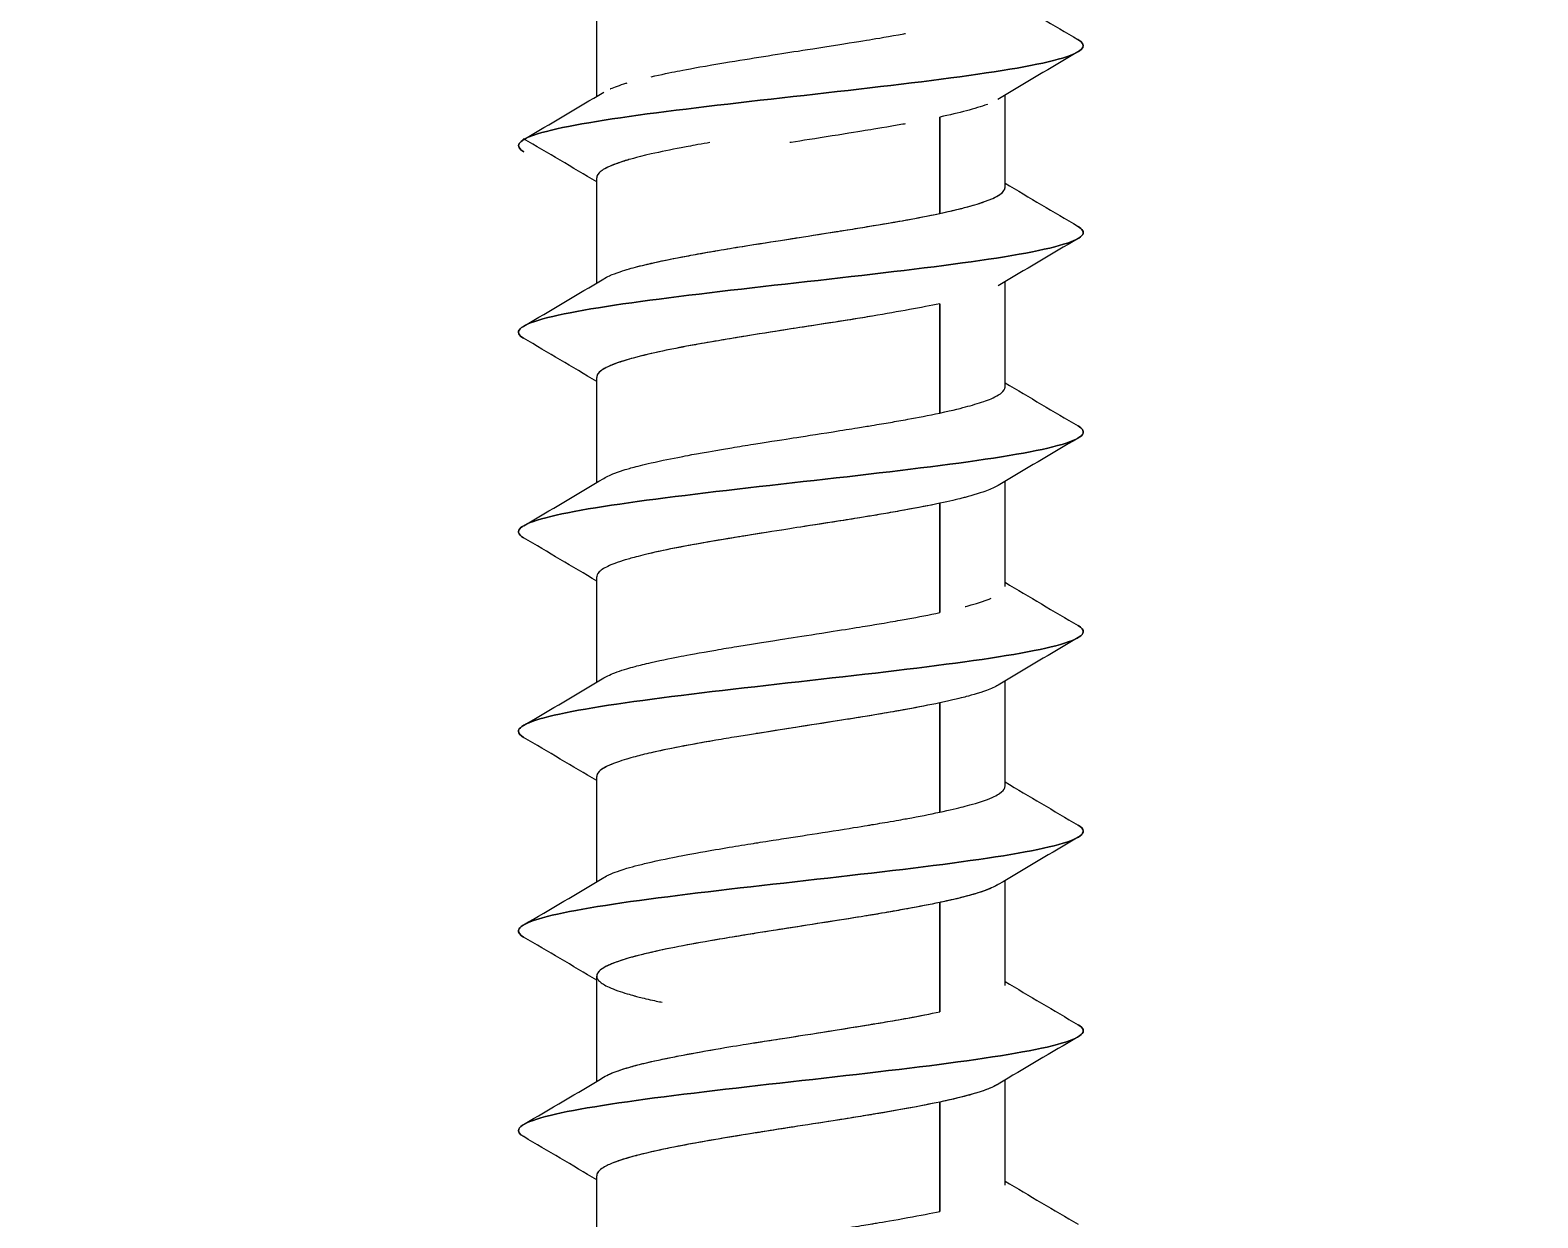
# Model space of a CAD drawing. Header units: inches. Extents: x 10 to 190, y 5 to 37.
# Drawn here: x 18.082 to 18.92, y 25.327 to 25.987 of the extents above; entities that cross this region are included whole.
import ezdxf
from ezdxf import colors
from ezdxf.entities.mleader import LeaderData, LeaderLine
from ezdxf.math import Vec2, Vec3

# ---------------------------------------------------------------- set-up
doc = ezdxf.new("R2010")
doc.units = ezdxf.units.IN
doc.header["$MEASUREMENT"] = 0
doc.styles.add('Tahoma', font='tahoma.ttf')

msp = doc.modelspace()

# ---------------------------------------------------------------- linework, layer by layer
at = {"color": 0, "linetype": 'Continuous', "lineweight": 0, "extrusion": (-1, 6.12323e-17, 0)}
for p, q in [((18.39672, 25.95035), (18.39672, 26.00883)), ((18.62372, 25.92461), (18.62372, 25.951)), ((18.58741, 25.92461), (18.58741, 25.93878)), ((18.58741, 25.93878), (18.58741, 25.92461)), ((18.58741, 25.88522), (18.58741, 25.92461)), ((18.58741, 25.92461), (18.58741, 25.88522)), ((18.62372, 25.89976), (18.62372, 25.92461)), ((18.39672, 25.84655), (18.39672, 25.90504)), ((18.43303, 25.85878), (18.43303, 25.85878)), ((18.43303, 25.85878), (18.43303, 25.85878)), ((18.62372, 25.78876), (18.62372, 25.84724)), ((18.58741, 25.77421), (18.58741, 25.83501)), ((18.58741, 25.83501), (18.58741, 25.77421)), ((18.39672, 25.73555), (18.39672, 25.79404)), ((18.43303, 25.74779), (18.43303, 25.74778)), ((18.43303, 25.74778), (18.43303, 25.74779)), ((18.62372, 25.67777), (18.62372, 25.73624)), ((18.58741, 25.66321), (18.58741, 25.72401)), ((18.58741, 25.72401), (18.58741, 25.66321)), ((18.39672, 25.62456), (18.39672, 25.68304)), ((18.43303, 25.63679), (18.43303, 25.63679)), ((18.43303, 25.63679), (18.43303, 25.63679)), ((18.62372, 25.56677), (18.62372, 25.62525)), ((18.58741, 25.55221), (18.58741, 25.61302)), ((18.58741, 25.61302), (18.58741, 25.55221)), ((18.39672, 25.51356), (18.39672, 25.57204)), ((18.62372, 25.45576), (18.62372, 25.51425)), ((18.58741, 25.4412), (18.58741, 25.50202)), ((18.58741, 25.50202), (18.58741, 25.4412)), ((18.39672, 25.40256), (18.39672, 25.46104)), ((18.43303, 25.41479), (18.43303, 25.41479)), ((18.43303, 25.41479), (18.43303, 25.41479)), ((18.62372, 25.34476), (18.62372, 25.40325)), ((18.58741, 25.3302), (18.58741, 25.39102)), ((18.58741, 25.39102), (18.58741, 25.3302)), ((18.39672, 25.29081), (18.39672, 25.35004))]:
    msp.add_line(p, q, dxfattribs=at)
msp.add_circle((19.41802, 27.66838), 6.76088)
at = {"color": 0, "linetype": 'Continuous', "lineweight": 0}
for points in [[(18.62372, 26.00585), (18.63719, 25.9978), (18.65071, 25.98982), (18.66424, 25.98186)], [(18.66424, 25.97499), (18.64939, 25.96625), (18.63456, 25.95748), (18.61977, 25.94864)], [(18.3562, 25.92636), (18.37105, 25.9351), (18.38589, 25.94387), (18.40067, 25.95271)], [(18.39672, 25.90274), (18.3832, 25.9108), (18.36965, 25.9188), (18.35609, 25.92678)], [(18.62372, 25.90205), (18.63721, 25.894), (18.65074, 25.886), (18.66429, 25.87803)], [(18.66435, 25.87128), (18.64949, 25.86254), (18.63465, 25.85378), (18.61985, 25.84493)], [(18.35614, 25.82253), (18.371, 25.83127), (18.38583, 25.84004), (18.40063, 25.84889)], [(18.39672, 25.79174), (18.38321, 25.7998), (18.36966, 25.80781), (18.35609, 25.81578)], [(18.62372, 25.79105), (18.63722, 25.783), (18.65075, 25.775), (18.6643, 25.76703)], [(18.66434, 25.76028), (18.64948, 25.75154), (18.63464, 25.74278), (18.61985, 25.73393)], [(18.35613, 25.71153), (18.37098, 25.72027), (18.38582, 25.72904), (18.40061, 25.73788)], [(18.40061, 25.73788), (18.40061, 25.73788), (18.40061, 25.73788), (18.40061, 25.73788)], [(18.39672, 25.68074), (18.38321, 25.68881), (18.36966, 25.69681), (18.3561, 25.70478)], [(18.62372, 25.68006), (18.63722, 25.672), (18.65076, 25.664), (18.66432, 25.65602)], [(18.66433, 25.64928), (18.64947, 25.64054), (18.63463, 25.63177), (18.61984, 25.62293)], [(18.35611, 25.60052), (18.37097, 25.60926), (18.38581, 25.61803), (18.4006, 25.62688)], [(18.4006, 25.62688), (18.4006, 25.62688), (18.4006, 25.62688), (18.4006, 25.62688)], [(18.39672, 25.56975), (18.38321, 25.57781), (18.36967, 25.5858), (18.35611, 25.59378)], [(18.62372, 25.56906), (18.63723, 25.561), (18.65077, 25.553), (18.66433, 25.54502)], [(18.66432, 25.53828), (18.64946, 25.52954), (18.63462, 25.52077), (18.61983, 25.51192)], [(18.3561, 25.48952), (18.37096, 25.49826), (18.3858, 25.50703), (18.4006, 25.51587)], [(18.40059, 25.51587), (18.4006, 25.51587), (18.4006, 25.51587), (18.4006, 25.51587)], [(18.39672, 25.45875), (18.38322, 25.46681), (18.36968, 25.4748), (18.35612, 25.48278)], [(18.62372, 25.45806), (18.63723, 25.45), (18.65078, 25.442), (18.66434, 25.43402)], [(18.62372, 25.45576), (18.62372, 25.45576), (18.62372, 25.45576), (18.62372, 25.45576)], [(18.66431, 25.42727), (18.64945, 25.41853), (18.63461, 25.40976), (18.61982, 25.40092)], [(18.35609, 25.37852), (18.37095, 25.38726), (18.38579, 25.39603), (18.40059, 25.40487)], [(18.39672, 25.34775), (18.38322, 25.3558), (18.36969, 25.3638), (18.35614, 25.37177)], [(18.62372, 25.34706), (18.63723, 25.339), (18.65078, 25.331), (18.66435, 25.32302)]]:
    msp.add_open_spline(points, degree=3, dxfattribs=at)
for points, knots in [([(18.42703, 25.96123), (18.43248, 25.96249), (18.43788, 25.96358), (18.4414, 25.96428), (18.44508, 25.965), (18.45111, 25.96615), (18.46064, 25.96779), (18.47016, 25.96942), (18.47735, 25.97058), (18.48424, 25.97168), (18.49113, 25.97279), (18.49852, 25.97395), (18.50412, 25.97483), (18.50971, 25.97571), (18.51718, 25.97686), (18.52712, 25.97842), (18.53706, 25.97997), (18.54419, 25.98113), (18.54832, 25.98181), (18.55245, 25.98249), (18.55938, 25.98365), (18.56747, 25.98512), (18.5678, 25.98518), (18.56812, 25.98524), (18.56844, 25.9853)], [0.5027539, 0.5027539, 0.5027539, 0.5027539, 0.5625, 0.5625, 0.5625, 0.625, 0.625, 0.625, 0.6875, 0.6875, 0.6875, 0.75, 0.75, 0.75, 0.8125, 0.8125, 0.8125, 0.875, 0.875, 0.875, 0.9375, 0.9375, 0.9375, 0.940016, 0.940016, 0.940016, 0.940016]), ([(18.35619, 25.91949), (18.35094, 25.92258), (18.3528, 25.92567), (18.37235, 25.93245), (18.39296, 25.93613), (18.44649, 25.94351), (18.47928, 25.94719), (18.54478, 25.95456), (18.57733, 25.95825), (18.62998, 25.96562), (18.64994, 25.9693), (18.6678, 25.97595), (18.66926, 25.9789), (18.66424, 25.98186)], [0.67358683, 0.67358683, 0.67358683, 0.67358683, 0.67673939, 0.67673939, 0.68049823, 0.68049823, 0.68425708, 0.68425708, 0.68801592, 0.68801592, 0.69177476, 0.69177476, 0.69478892, 0.69478892, 0.69478892, 0.69478892]), ([(18.66424, 25.98186), (18.66926, 25.9789), (18.6678, 25.97595), (18.64994, 25.9693), (18.62998, 25.96562), (18.57733, 25.95825), (18.54478, 25.95456), (18.47928, 25.94719), (18.44649, 25.94351), (18.39296, 25.93613), (18.37235, 25.93245), (18.3528, 25.92567), (18.35094, 25.92258), (18.35619, 25.91949)], [-0.69478892, -0.69478892, -0.69478892, -0.69478892, -0.69177476, -0.69177476, -0.68801592, -0.68801592, -0.68425708, -0.68425708, -0.68049823, -0.68049823, -0.67673939, -0.67673939, -0.67358683, -0.67358683, -0.67358683, -0.67358683]), ([(18.40419, 25.95448), (18.4043, 25.95453), (18.40441, 25.95458), (18.40451, 25.95462), (18.40648, 25.95546), (18.4097, 25.95661), (18.413, 25.9576), (18.41322, 25.95766), (18.41344, 25.95773), (18.41366, 25.95779)], [0.37155368, 0.37155368, 0.37155368, 0.37155368, 0.375, 0.375, 0.375, 0.4375, 0.4375, 0.4375, 0.44156944, 0.44156944, 0.44156944, 0.44156944]), ([(18.61382, 25.94589), (18.61378, 25.94587), (18.61374, 25.94585), (18.6137, 25.94584), (18.60727, 25.94342), (18.5983, 25.94111), (18.58741, 25.93878)], [0.8742138, 0.8742138, 0.8742138, 0.8742138, 0.875, 0.875, 0.875, 1, 1, 1, 1]), ([(18.56828, 25.93505), (18.56784, 25.93497), (18.5674, 25.93489), (18.56695, 25.93481), (18.5582, 25.93325), (18.55117, 25.9321), (18.54749, 25.93149), (18.54381, 25.93089), (18.53669, 25.92973), (18.52755, 25.92828), (18.51842, 25.92683), (18.51096, 25.92567), (18.50476, 25.92471), (18.50455, 25.92468), (18.50433, 25.92464), (18.50411, 25.92461)], [0.0592714, 0.0592714, 0.0592714, 0.0592714, 0.0625, 0.0625, 0.0625, 0.125, 0.125, 0.125, 0.1875, 0.1875, 0.1875, 0.25, 0.25, 0.25, 0.2521536, 0.2521536, 0.2521536, 0.2521536]), ([(18.45952, 25.92461), (18.45771, 25.9243), (18.45554, 25.92392), (18.45303, 25.92347), (18.44887, 25.92272), (18.4458, 25.92215), (18.44367, 25.92174), (18.43792, 25.92064), (18.43229, 25.91948), (18.42702, 25.91827), (18.41786, 25.91616), (18.41428, 25.915), (18.41355, 25.91478), (18.41313, 25.91465), (18.41167, 25.91424), (18.4095, 25.91351), (18.40786, 25.91296), (18.40584, 25.91223), (18.40382, 25.91134), (18.40111, 25.91013), (18.39927, 25.90898), (18.39814, 25.90786), (18.39773, 25.90745), (18.39722, 25.90687), (18.39693, 25.90613), (18.39677, 25.9057), (18.39671, 25.90534), (18.39672, 25.90504)], [0.3881848, 0.3881848, 0.3881848, 0.3881848, 0.40625, 0.40625, 0.40625, 0.4375, 0.4375, 0.4375, 0.5, 0.5, 0.5, 0.5622546, 0.5622546, 0.5622546, 0.5980105, 0.5980105, 0.5980105, 0.625, 0.625, 0.625, 0.6875, 0.6875, 0.6875, 0.71875, 0.71875, 0.71875, 0.7353739, 0.7353739, 0.7353739, 0.7353739]), ([(18.41323, 25.91469), (18.41247, 25.91446), (18.40852, 25.91332), (18.40471, 25.91172), (18.40087, 25.91011), (18.39923, 25.90895), (18.39811, 25.90783), (18.39713, 25.90685), (18.39674, 25.90584), (18.39672, 25.90504)], [0.5631335, 0.5631335, 0.5631335, 0.5631335, 0.625, 0.625, 0.625, 0.6875, 0.6875, 0.6875, 0.7421533, 0.7421533, 0.7421533, 0.7421533]), ([(18.58741, 25.88522), (18.59415, 25.88666), (18.59886, 25.88781), (18.60265, 25.88883), (18.60645, 25.88984), (18.6102, 25.89099), (18.61286, 25.89195), (18.61552, 25.89292), (18.61842, 25.89408), (18.62081, 25.89575), (18.62321, 25.89741), (18.62359, 25.89857), (18.6237, 25.89941), (18.62371, 25.89952), (18.62372, 25.89964), (18.62372, 25.89976)], [0, 0, 0, 0, 0.0625, 0.0625, 0.0625, 0.125, 0.125, 0.125, 0.1875, 0.1875, 0.1875, 0.25, 0.25, 0.25, 0.2583129, 0.2583129, 0.2583129, 0.2583129]), ([(18.58741, 25.88522), (18.59167, 25.88613), (18.59512, 25.88693), (18.59791, 25.88761), (18.59952, 25.88801), (18.60091, 25.88837), (18.60213, 25.88869), (18.60285, 25.88888), (18.6051, 25.88945), (18.60824, 25.89042), (18.61043, 25.89109), (18.61209, 25.89166), (18.61337, 25.89214), (18.61614, 25.89317), (18.61872, 25.89433), (18.62063, 25.89562), (18.62269, 25.89701), (18.62325, 25.89803), (18.6235, 25.89867), (18.62357, 25.89884), (18.62361, 25.89898), (18.62364, 25.8991), (18.62368, 25.89928), (18.62372, 25.89951), (18.62372, 25.89976)], [0, 0, 0, 0, 0.0395979, 0.0395979, 0.0395979, 0.0625, 0.0625, 0.0625, 0.09375, 0.09375, 0.09375, 0.125, 0.125, 0.125, 0.1875, 0.1875, 0.1875, 0.2368909, 0.2368909, 0.2368909, 0.25, 0.25, 0.25, 0.2643393, 0.2643393, 0.2643393, 0.2643393]), ([(18.40063, 25.84889), (18.40153, 25.84943), (18.40259, 25.84997), (18.40379, 25.85051), (18.40455, 25.85086), (18.40588, 25.85144), (18.40816, 25.85225), (18.41028, 25.85301), (18.41217, 25.8536), (18.41355, 25.85401), (18.41394, 25.85413), (18.41444, 25.85427), (18.41503, 25.85444), (18.41727, 25.85508), (18.42094, 25.85608), (18.42697, 25.85745), (18.43257, 25.85873), (18.43828, 25.85988), (18.44367, 25.86092), (18.44616, 25.8614), (18.44922, 25.86198), (18.45296, 25.86266), (18.45835, 25.86364), (18.46176, 25.86422), (18.46282, 25.8644), (18.46473, 25.86473), (18.46689, 25.8651), (18.46929, 25.8655), (18.4734, 25.86618), (18.47825, 25.86697), (18.4839, 25.86787), (18.49283, 25.86929), (18.50027, 25.87044), (18.50594, 25.87132), (18.50965, 25.8719), (18.51714, 25.87306), (18.52812, 25.87481), (18.53181, 25.87539), (18.53546, 25.87597), (18.53907, 25.87655), (18.54266, 25.87713), (18.54621, 25.87771), (18.54969, 25.87828), (18.56014, 25.88001), (18.56651, 25.88115), (18.56964, 25.88172), (18.57449, 25.88261), (18.58066, 25.88377), (18.58741, 25.88522)], [0.345576, 0.345576, 0.345576, 0.345576, 0.375, 0.375, 0.375, 0.40625, 0.40625, 0.40625, 0.4375, 0.4375, 0.4375, 0.4507179, 0.4507179, 0.4507179, 0.5, 0.5, 0.5, 0.5625, 0.5625, 0.5625, 0.59375, 0.59375, 0.59375, 0.625, 0.625, 0.625, 0.6481031, 0.6481031, 0.6481031, 0.6875, 0.6875, 0.6875, 0.75, 0.75, 0.75, 0.8125, 0.8125, 0.8125, 0.84379, 0.84379, 0.84379, 0.875, 0.875, 0.875, 0.9375, 0.9375, 0.9375, 1, 1, 1, 1]), ([(18.41385, 25.8541), (18.41636, 25.85483), (18.41979, 25.85576), (18.42352, 25.85665), (18.43271, 25.85885), (18.44426, 25.86117), (18.46003, 25.86392), (18.46791, 25.86529), (18.47495, 25.86645), (18.484, 25.86789), (18.49306, 25.86933), (18.50051, 25.87048), (18.50527, 25.87122), (18.51004, 25.87196), (18.5175, 25.87312), (18.52648, 25.87455), (18.53547, 25.87597), (18.54271, 25.87713), (18.55045, 25.87841), (18.56595, 25.88097), (18.57837, 25.88328), (18.58741, 25.88522)], [0.4492255, 0.4492255, 0.4492255, 0.4492255, 0.5, 0.5, 0.5, 0.625, 0.625, 0.625, 0.6875, 0.6875, 0.6875, 0.75, 0.75, 0.75, 0.8125, 0.8125, 0.8125, 0.875, 0.875, 0.875, 1, 1, 1, 1]), ([(18.35609, 25.81578), (18.35468, 25.81661), (18.35378, 25.81744), (18.35178, 25.82196), (18.36071, 25.82564), (18.3964, 25.83301), (18.42306, 25.8367), (18.48416, 25.84407), (18.51845, 25.84776), (18.5818, 25.85513), (18.61071, 25.85881), (18.65231, 25.86618), (18.66488, 25.86987), (18.66774, 25.87505), (18.66683, 25.87654), (18.66429, 25.87803)], [0.29625016, 0.29625016, 0.29625016, 0.29625016, 0.29709611, 0.29709611, 0.30085495, 0.30085495, 0.3046138, 0.3046138, 0.30837264, 0.30837264, 0.31213149, 0.31213149, 0.31589033, 0.31589033, 0.31741352, 0.31741352, 0.31741352, 0.31741352]), ([(18.66429, 25.87803), (18.66683, 25.87654), (18.66774, 25.87505), (18.66488, 25.86987), (18.65231, 25.86618), (18.61071, 25.85881), (18.5818, 25.85513), (18.51845, 25.84776), (18.48416, 25.84407), (18.42306, 25.8367), (18.3964, 25.83301), (18.36071, 25.82564), (18.35178, 25.82196), (18.35378, 25.81744), (18.35468, 25.81661), (18.35609, 25.81578)], [-0.31741352, -0.31741352, -0.31741352, -0.31741352, -0.31589033, -0.31589033, -0.31213149, -0.31213149, -0.30837264, -0.30837264, -0.3046138, -0.3046138, -0.30085495, -0.30085495, -0.29709611, -0.29709611, -0.29625016, -0.29625016, -0.29625016, -0.29625016]), ([(18.58741, 25.83501), (18.57744, 25.83291), (18.56478, 25.8306), (18.55011, 25.82814), (18.54278, 25.82691), (18.53556, 25.82575), (18.52612, 25.82428), (18.51667, 25.8228), (18.50921, 25.82166), (18.50466, 25.82095), (18.50011, 25.82024), (18.49264, 25.81907), (18.4838, 25.81765), (18.47497, 25.81622), (18.46802, 25.81507), (18.4621, 25.81406), (18.45617, 25.81304), (18.44973, 25.81189), (18.44464, 25.81093), (18.43955, 25.80996), (18.43363, 25.8088), (18.42645, 25.80714), (18.41926, 25.80547), (18.41525, 25.80431), (18.4125, 25.80347), (18.40975, 25.80263), (18.40644, 25.80147), (18.40416, 25.80049), (18.40188, 25.7995), (18.39973, 25.79835), (18.39832, 25.79703), (18.39704, 25.79583), (18.39673, 25.79477), (18.39672, 25.79404)], [0, 0, 0, 0, 0.125, 0.125, 0.125, 0.1875, 0.1875, 0.1875, 0.25, 0.25, 0.25, 0.3125, 0.3125, 0.3125, 0.375, 0.375, 0.375, 0.4375, 0.4375, 0.4375, 0.5, 0.5, 0.5, 0.5625, 0.5625, 0.5625, 0.625, 0.625, 0.625, 0.6875, 0.6875, 0.6875, 0.7437659, 0.7437659, 0.7437659, 0.7437659]), ([(18.54964, 25.82806), (18.54617, 25.82748), (18.54264, 25.8269), (18.53907, 25.82633), (18.53547, 25.82575), (18.53183, 25.82517), (18.52816, 25.8246), (18.51716, 25.82287), (18.50968, 25.82173), (18.506, 25.82116), (18.50032, 25.82027), (18.49285, 25.81911), (18.48389, 25.81766), (18.47824, 25.81675), (18.47339, 25.81596), (18.46929, 25.81527), (18.46692, 25.81487), (18.4648, 25.81452), (18.46292, 25.8142), (18.46181, 25.81401), (18.45838, 25.81343), (18.45298, 25.81246), (18.44923, 25.81179), (18.44615, 25.81122), (18.44365, 25.81074), (18.43828, 25.80971), (18.4326, 25.80855), (18.42702, 25.80727), (18.42095, 25.80587), (18.41726, 25.80485), (18.41503, 25.80421), (18.41444, 25.80404), (18.41395, 25.8039), (18.41355, 25.80378), (18.41218, 25.80338), (18.4103, 25.8028), (18.4082, 25.80206), (18.40588, 25.80124), (18.40455, 25.80066), (18.40379, 25.80033), (18.40125, 25.7992), (18.39934, 25.79804), (18.39815, 25.79687), (18.39795, 25.79667), (18.3973, 25.79608), (18.39693, 25.79512), (18.39677, 25.79471), (18.39672, 25.79435), (18.39672, 25.79404)], [0.1252006, 0.1252006, 0.1252006, 0.1252006, 0.1562617, 0.1562617, 0.1562617, 0.1875, 0.1875, 0.1875, 0.25, 0.25, 0.25, 0.3125, 0.3125, 0.3125, 0.3520716, 0.3520716, 0.3520716, 0.375, 0.375, 0.375, 0.40625, 0.40625, 0.40625, 0.4375, 0.4375, 0.4375, 0.5, 0.5, 0.5, 0.5492939, 0.5492939, 0.5492939, 0.5625, 0.5625, 0.5625, 0.59375, 0.59375, 0.59375, 0.625, 0.625, 0.625, 0.6875, 0.6875, 0.6875, 0.71875, 0.71875, 0.71875, 0.7360614, 0.7360614, 0.7360614, 0.7360614]), ([(18.58741, 25.77421), (18.5952, 25.77588), (18.59974, 25.77704), (18.60309, 25.77795), (18.60645, 25.77885), (18.61023, 25.78), (18.61293, 25.78098), (18.61563, 25.78196), (18.61861, 25.78312), (18.62112, 25.78496), (18.62363, 25.78681), (18.62361, 25.78798), (18.62366, 25.78819), (18.62367, 25.78827), (18.62373, 25.78846), (18.62372, 25.78876)], [0, 0, 0, 0, 0.0625, 0.0625, 0.0625, 0.125, 0.125, 0.125, 0.1875, 0.1875, 0.1875, 0.25, 0.25, 0.25, 0.2725795, 0.2725795, 0.2725795, 0.2725795]), ([(18.40061, 25.73788), (18.40156, 25.73845), (18.40265, 25.739), (18.40382, 25.73953), (18.40483, 25.73998), (18.40622, 25.74056), (18.4082, 25.74127), (18.41057, 25.74212), (18.4125, 25.7427), (18.41354, 25.74301), (18.41439, 25.74326), (18.41539, 25.74355), (18.41658, 25.74388), (18.41911, 25.74457), (18.42248, 25.74544), (18.42704, 25.74647), (18.43301, 25.74783), (18.43877, 25.74898), (18.44367, 25.74992), (18.44551, 25.75028), (18.45146, 25.75144), (18.46291, 25.75341), (18.46574, 25.7539), (18.46874, 25.75441), (18.4719, 25.75493), (18.47569, 25.75556), (18.4797, 25.75621), (18.48395, 25.75688), (18.49392, 25.75847), (18.50138, 25.75961), (18.50597, 25.76033), (18.51116, 25.76114), (18.51865, 25.7623), (18.52823, 25.76382), (18.53318, 25.76461), (18.53769, 25.76533), (18.54175, 25.76599), (18.54461, 25.76645), (18.54725, 25.76688), (18.54968, 25.76728), (18.55338, 25.7679), (18.55681, 25.76847), (18.55997, 25.76902), (18.56288, 25.76952), (18.56617, 25.77009), (18.56973, 25.77074), (18.57514, 25.77173), (18.5812, 25.77288), (18.58741, 25.77421)], [0.3443405, 0.3443405, 0.3443405, 0.3443405, 0.375, 0.375, 0.375, 0.40625, 0.40625, 0.40625, 0.4375, 0.4375, 0.4375, 0.4575375, 0.4575375, 0.4575375, 0.5, 0.5, 0.5, 0.5625, 0.5625, 0.5625, 0.625, 0.625, 0.625, 0.6534866, 0.6534866, 0.6534866, 0.6875, 0.6875, 0.6875, 0.75, 0.75, 0.75, 0.8125, 0.8125, 0.8125, 0.8491694, 0.8491694, 0.8491694, 0.875, 0.875, 0.875, 0.90625, 0.90625, 0.90625, 0.9375, 0.9375, 0.9375, 1, 1, 1, 1]), ([(18.3561, 25.70478), (18.35444, 25.70576), (18.35349, 25.70673), (18.35244, 25.71139), (18.36218, 25.71508), (18.39921, 25.72245), (18.42639, 25.72613), (18.48805, 25.7335), (18.52237, 25.73719), (18.5853, 25.74456), (18.61375, 25.74825), (18.65409, 25.75562), (18.66588, 25.7593), (18.66756, 25.76434), (18.66659, 25.76568), (18.6643, 25.76703)], [0.25851394, 0.25851394, 0.25851394, 0.25851394, 0.25950767, 0.25950767, 0.26326651, 0.26326651, 0.26702535, 0.26702535, 0.2707842, 0.2707842, 0.27454304, 0.27454304, 0.27830189, 0.27830189, 0.2796758, 0.2796758, 0.2796758, 0.2796758]), ([(18.6643, 25.76703), (18.66659, 25.76568), (18.66756, 25.76434), (18.66588, 25.7593), (18.65409, 25.75562), (18.61375, 25.74825), (18.5853, 25.74456), (18.52237, 25.73719), (18.48805, 25.7335), (18.42639, 25.72613), (18.39921, 25.72245), (18.36218, 25.71508), (18.35244, 25.71139), (18.35349, 25.70673), (18.35444, 25.70576), (18.3561, 25.70478)], [-0.2796758, -0.2796758, -0.2796758, -0.2796758, -0.27830189, -0.27830189, -0.27454304, -0.27454304, -0.2707842, -0.2707842, -0.26702535, -0.26702535, -0.26326651, -0.26326651, -0.25950767, -0.25950767, -0.25851394, -0.25851394, -0.25851394, -0.25851394]), ([(18.61985, 25.73393), (18.61814, 25.73291), (18.61593, 25.73192), (18.61337, 25.73096), (18.61227, 25.73055), (18.61065, 25.72997), (18.60823, 25.72921), (18.60567, 25.72842), (18.60352, 25.72783), (18.60212, 25.72746), (18.60144, 25.72728), (18.60063, 25.72706), (18.59965, 25.72682), (18.59696, 25.72614), (18.59305, 25.7252), (18.58741, 25.72401)], [0.8210069, 0.8210069, 0.8210069, 0.8210069, 0.875, 0.875, 0.875, 0.90625, 0.90625, 0.90625, 0.9375, 0.9375, 0.9375, 0.954172, 0.954172, 0.954172, 1, 1, 1, 1]), ([(18.58741, 25.72401), (18.58117, 25.7227), (18.57508, 25.72154), (18.56964, 25.72055), (18.56691, 25.72005), (18.56369, 25.71947), (18.55992, 25.71881), (18.55656, 25.71822), (18.55314, 25.71764), (18.54968, 25.71706), (18.54736, 25.71668), (18.54472, 25.71624), (18.54175, 25.71576), (18.53781, 25.71512), (18.53327, 25.7144), (18.52814, 25.7136), (18.51861, 25.71211), (18.51112, 25.71095), (18.50591, 25.71014), (18.50135, 25.70943), (18.49389, 25.70827), (18.48391, 25.70666), (18.47969, 25.70598), (18.47568, 25.70533), (18.4719, 25.7047), (18.46871, 25.70418), (18.46569, 25.70367), (18.46283, 25.70318), (18.45151, 25.70126), (18.44558, 25.70011), (18.44367, 25.69974), (18.43876, 25.6988), (18.43298, 25.69764), (18.42698, 25.69626), (18.42245, 25.69521), (18.4191, 25.69434), (18.41658, 25.69365), (18.41539, 25.69332), (18.41439, 25.69303), (18.41355, 25.69278), (18.41251, 25.69248), (18.41056, 25.6919), (18.40816, 25.69105), (18.40619, 25.69035), (18.4048, 25.68978), (18.4038, 25.68933), (18.4014, 25.68826), (18.3994, 25.68711), (18.39814, 25.68585), (18.39686, 25.68458), (18.39668, 25.68364), (18.39672, 25.68304)], [0, 0, 0, 0, 0.0625, 0.0625, 0.0625, 0.09375, 0.09375, 0.09375, 0.125, 0.125, 0.125, 0.1518353, 0.1518353, 0.1518353, 0.1875, 0.1875, 0.1875, 0.25, 0.25, 0.25, 0.3125, 0.3125, 0.3125, 0.3463783, 0.3463783, 0.3463783, 0.375, 0.375, 0.375, 0.4375, 0.4375, 0.4375, 0.5, 0.5, 0.5, 0.542455, 0.542455, 0.542455, 0.5625, 0.5625, 0.5625, 0.59375, 0.59375, 0.59375, 0.625, 0.625, 0.625, 0.6875, 0.6875, 0.6875, 0.7291232, 0.7291232, 0.7291232, 0.7291232]), ([(18.58741, 25.72401), (18.57955, 25.72236), (18.56737, 25.72004), (18.55171, 25.7174), (18.54388, 25.71609), (18.53667, 25.71493), (18.5275, 25.7135), (18.51833, 25.71206), (18.51085, 25.71091), (18.50595, 25.71015), (18.50106, 25.70939), (18.49363, 25.70823), (18.48488, 25.70682), (18.47613, 25.70541), (18.46906, 25.70425), (18.46135, 25.70293), (18.44624, 25.70034), (18.43468, 25.69807), (18.42558, 25.69593)], [0, 0, 0, 0, 0.125, 0.125, 0.125, 0.1875, 0.1875, 0.1875, 0.25, 0.25, 0.25, 0.3125, 0.3125, 0.3125, 0.375, 0.375, 0.375, 0.497558, 0.497558, 0.497558, 0.497558]), ([(18.60148, 25.66652), (18.6015, 25.66652), (18.60151, 25.66653), (18.60152, 25.66653), (18.60224, 25.66672), (18.60675, 25.66786), (18.61124, 25.66939), (18.61311, 25.67002), (18.61469, 25.67063), (18.61602, 25.6712)], [0.06155038, 0.06155038, 0.06155038, 0.06155038, 0.0625, 0.0625, 0.0625, 0.125, 0.125, 0.125, 0.15096023, 0.15096023, 0.15096023, 0.15096023]), ([(18.35611, 25.59378), (18.35421, 25.5949), (18.35323, 25.59602), (18.35319, 25.60082), (18.36374, 25.60451), (18.40208, 25.61188), (18.42977, 25.61557), (18.49196, 25.62294), (18.5263, 25.62662), (18.58876, 25.63399), (18.61673, 25.63768), (18.65579, 25.64505), (18.66678, 25.64874), (18.66734, 25.65362), (18.66636, 25.65482), (18.66432, 25.65602)], [0.2207772, 0.2207772, 0.2207772, 0.2207772, 0.22191922, 0.22191922, 0.22567807, 0.22567807, 0.22943691, 0.22943691, 0.23319575, 0.23319575, 0.2369546, 0.2369546, 0.24071344, 0.24071344, 0.2419384, 0.2419384, 0.2419384, 0.2419384]), ([(18.66432, 25.65602), (18.66636, 25.65482), (18.66734, 25.65362), (18.66678, 25.64874), (18.65579, 25.64505), (18.61673, 25.63768), (18.58876, 25.63399), (18.5263, 25.62662), (18.49196, 25.62294), (18.42977, 25.61557), (18.40208, 25.61188), (18.36374, 25.60451), (18.35319, 25.60082), (18.35323, 25.59602), (18.35421, 25.5949), (18.35611, 25.59378)], [-0.2419384, -0.2419384, -0.2419384, -0.2419384, -0.24071344, -0.24071344, -0.2369546, -0.2369546, -0.23319575, -0.23319575, -0.22943691, -0.22943691, -0.22567807, -0.22567807, -0.22191922, -0.22191922, -0.2207772, -0.2207772, -0.2207772, -0.2207772]), ([(18.4006, 25.62688), (18.40158, 25.62746), (18.40267, 25.628), (18.40378, 25.62851), (18.40491, 25.62901), (18.40633, 25.62959), (18.40818, 25.63026), (18.40982, 25.63084), (18.41162, 25.63143), (18.41355, 25.63201), (18.41485, 25.63239), (18.41638, 25.63283), (18.41818, 25.63331), (18.42058, 25.63395), (18.42347, 25.63466), (18.42698, 25.63546), (18.43356, 25.63696), (18.43945, 25.63811), (18.44366, 25.63892), (18.44736, 25.63963), (18.45354, 25.64079), (18.46289, 25.64241), (18.46684, 25.64309), (18.47074, 25.64374), (18.47454, 25.64437), (18.47773, 25.64489), (18.48085, 25.64539), (18.48388, 25.64587), (18.49615, 25.64782), (18.5037, 25.64898), (18.50599, 25.64933), (18.51203, 25.65027), (18.51947, 25.65143), (18.52813, 25.6528), (18.53475, 25.65385), (18.54016, 25.65473), (18.54442, 25.65542), (18.54643, 25.65575), (18.54819, 25.65604), (18.54971, 25.65629), (18.55156, 25.6566), (18.55503, 25.65717), (18.5599, 25.65801), (18.56399, 25.65871), (18.56721, 25.65928), (18.56968, 25.65973), (18.57554, 25.6608), (18.58156, 25.66196), (18.58741, 25.66321)], [0.3433021, 0.3433021, 0.3433021, 0.3433021, 0.375, 0.375, 0.375, 0.40625, 0.40625, 0.40625, 0.4375, 0.4375, 0.4375, 0.4643785, 0.4643785, 0.4643785, 0.5, 0.5, 0.5, 0.5625, 0.5625, 0.5625, 0.625, 0.625, 0.625, 0.6589784, 0.6589784, 0.6589784, 0.6875, 0.6875, 0.6875, 0.75, 0.75, 0.75, 0.8125, 0.8125, 0.8125, 0.8549372, 0.8549372, 0.8549372, 0.875, 0.875, 0.875, 0.90625, 0.90625, 0.90625, 0.9375, 0.9375, 0.9375, 1, 1, 1, 1]), ([(18.61984, 25.62293), (18.61821, 25.62195), (18.61606, 25.62097), (18.61338, 25.61996), (18.61285, 25.61976), (18.61135, 25.61918), (18.60824, 25.61821), (18.60591, 25.61749), (18.60381, 25.61691), (18.60219, 25.61648), (18.60196, 25.61642), (18.60168, 25.61634), (18.60133, 25.61625), (18.59928, 25.61571), (18.59509, 25.61464), (18.58741, 25.61302)], [0.821688, 0.821688, 0.821688, 0.821688, 0.875, 0.875, 0.875, 0.90625, 0.90625, 0.90625, 0.9375, 0.9375, 0.9375, 0.9465102, 0.9465102, 0.9465102, 1, 1, 1, 1]), ([(18.58741, 25.61302), (18.58158, 25.61179), (18.57559, 25.61064), (18.56975, 25.60956), (18.56727, 25.60911), (18.56403, 25.60853), (18.55995, 25.60781), (18.55504, 25.60696), (18.55155, 25.60637), (18.54969, 25.60606), (18.54818, 25.60581), (18.54643, 25.60552), (18.54442, 25.60519), (18.54017, 25.6045), (18.53479, 25.60364), (18.52823, 25.60261), (18.51951, 25.60125), (18.51203, 25.6001), (18.50599, 25.59915), (18.50366, 25.59879), (18.49612, 25.59763), (18.48393, 25.59566), (18.48088, 25.59517), (18.47774, 25.59466), (18.47454, 25.59414), (18.47074, 25.59352), (18.46686, 25.59287), (18.46293, 25.5922), (18.45354, 25.59061), (18.44736, 25.58945), (18.44366, 25.58874), (18.43944, 25.58793), (18.43358, 25.58677), (18.42705, 25.58527), (18.4236, 25.58447), (18.42067, 25.58374), (18.41818, 25.58308), (18.41644, 25.58262), (18.4149, 25.58218), (18.41355, 25.58178), (18.4115, 25.58118), (18.40973, 25.58061), (18.40821, 25.58007), (18.40678, 25.57957), (18.40527, 25.57899), (18.40382, 25.57834), (18.4016, 25.57735), (18.3995, 25.57619), (18.39815, 25.57486), (18.39694, 25.57366), (18.39671, 25.57272), (18.39672, 25.57204)], [0, 0, 0, 0, 0.0625, 0.0625, 0.0625, 0.09375, 0.09375, 0.09375, 0.125, 0.125, 0.125, 0.1450576, 0.1450576, 0.1450576, 0.1875, 0.1875, 0.1875, 0.25, 0.25, 0.25, 0.3125, 0.3125, 0.3125, 0.3411117, 0.3411117, 0.3411117, 0.375, 0.375, 0.375, 0.4375, 0.4375, 0.4375, 0.5, 0.5, 0.5, 0.5367286, 0.5367286, 0.5367286, 0.5625, 0.5625, 0.5625, 0.59375, 0.59375, 0.59375, 0.625, 0.625, 0.625, 0.6875, 0.6875, 0.6875, 0.7328947, 0.7328947, 0.7328947, 0.7328947]), ([(18.58741, 25.61302), (18.58146, 25.61176), (18.57546, 25.61061), (18.56943, 25.60951), (18.56339, 25.6084), (18.55664, 25.60723), (18.55142, 25.60635), (18.54619, 25.60547), (18.53913, 25.60432), (18.52922, 25.60277), (18.51932, 25.60122), (18.51183, 25.60006), (18.50746, 25.59938), (18.50309, 25.5987), (18.49563, 25.59754), (18.48644, 25.59607), (18.48606, 25.59601), (18.48568, 25.59595), (18.48531, 25.59589)], [0, 0, 0, 0, 0.0625, 0.0625, 0.0625, 0.125, 0.125, 0.125, 0.1875, 0.1875, 0.1875, 0.25, 0.25, 0.25, 0.3125, 0.3125, 0.3125, 0.3150861, 0.3150861, 0.3150861, 0.3150861]), ([(18.46299, 25.59221), (18.46296, 25.59221), (18.46292, 25.5922), (18.46289, 25.5922), (18.44831, 25.58972), (18.43627, 25.58741), (18.42636, 25.58511)], [0.3747084, 0.3747084, 0.3747084, 0.3747084, 0.375, 0.375, 0.375, 0.4994209, 0.4994209, 0.4994209, 0.4994209]), ([(18.41338, 25.58173), (18.41334, 25.58172), (18.4133, 25.58171), (18.41325, 25.5817), (18.40969, 25.58064), (18.40647, 25.57949), (18.40426, 25.57854), (18.40206, 25.57759), (18.3997, 25.57643), (18.3981, 25.57481), (18.39699, 25.57369), (18.39668, 25.57279), (18.39672, 25.57204)], [0.5617735, 0.5617735, 0.5617735, 0.5617735, 0.5625, 0.5625, 0.5625, 0.625, 0.625, 0.625, 0.6875, 0.6875, 0.6875, 0.7308377, 0.7308377, 0.7308377, 0.7308377]), ([(18.58741, 25.55221), (18.59284, 25.55337), (18.59766, 25.55453), (18.60045, 25.55525), (18.60325, 25.55597), (18.60769, 25.55713), (18.61232, 25.55876), (18.61695, 25.5604), (18.61908, 25.56155), (18.6207, 25.56266), (18.62232, 25.56376), (18.62325, 25.56493), (18.62355, 25.56581), (18.62365, 25.5661), (18.62373, 25.56641), (18.62372, 25.56677)], [0, 0, 0, 0, 0.0625, 0.0625, 0.0625, 0.125, 0.125, 0.125, 0.1875, 0.1875, 0.1875, 0.25, 0.25, 0.25, 0.2704448, 0.2704448, 0.2704448, 0.2704448]), ([(18.4006, 25.51587), (18.40163, 25.5165), (18.40276, 25.51705), (18.40381, 25.51752), (18.4051, 25.51809), (18.4077, 25.51925), (18.41354, 25.521), (18.41549, 25.52158), (18.41759, 25.52216), (18.41984, 25.52274), (18.42209, 25.52332), (18.42448, 25.5239), (18.427, 25.52447), (18.43461, 25.5262), (18.44069, 25.52735), (18.44368, 25.52792), (18.44827, 25.52881), (18.45453, 25.52996), (18.46285, 25.5314), (18.46814, 25.53231), (18.47297, 25.53311), (18.47719, 25.5338), (18.47965, 25.5342), (18.4819, 25.53456), (18.48393, 25.53488), (18.48512, 25.53507), (18.48872, 25.53565), (18.49484, 25.5366), (18.49914, 25.53727), (18.50284, 25.53784), (18.50591, 25.53832), (18.51256, 25.53935), (18.52004, 25.54051), (18.52817, 25.5418), (18.53697, 25.5432), (18.5432, 25.54422), (18.54706, 25.54486), (18.54809, 25.54503), (18.54895, 25.54517), (18.54965, 25.54528), (18.55212, 25.54569), (18.55559, 25.54627), (18.55994, 25.54702), (18.56464, 25.54782), (18.56781, 25.5484), (18.56966, 25.54873), (18.57591, 25.54987), (18.58188, 25.55103), (18.58741, 25.55221)], [0.3416968, 0.3416968, 0.3416968, 0.3416968, 0.375, 0.375, 0.375, 0.4375, 0.4375, 0.4375, 0.4687768, 0.4687768, 0.4687768, 0.5, 0.5, 0.5, 0.5625, 0.5625, 0.5625, 0.625, 0.625, 0.625, 0.664489, 0.664489, 0.664489, 0.6875, 0.6875, 0.6875, 0.71875, 0.71875, 0.71875, 0.75, 0.75, 0.75, 0.8125, 0.8125, 0.8125, 0.8618717, 0.8618717, 0.8618717, 0.875, 0.875, 0.875, 0.90625, 0.90625, 0.90625, 0.9375, 0.9375, 0.9375, 1, 1, 1, 1]), ([(18.35612, 25.48278), (18.35397, 25.48404), (18.35299, 25.48531), (18.35404, 25.49026), (18.36539, 25.49394), (18.40502, 25.50131), (18.4332, 25.505), (18.49587, 25.51237), (18.53021, 25.51606), (18.59217, 25.52343), (18.61964, 25.52711), (18.65739, 25.53448), (18.66759, 25.53817), (18.6671, 25.54291), (18.66612, 25.54397), (18.66433, 25.54502)], [0.18304002, 0.18304002, 0.18304002, 0.18304002, 0.18433078, 0.18433078, 0.18808962, 0.18808962, 0.19184847, 0.19184847, 0.19560731, 0.19560731, 0.19936616, 0.19936616, 0.203125, 0.203125, 0.2042014, 0.2042014, 0.2042014, 0.2042014]), ([(18.66433, 25.54502), (18.66612, 25.54397), (18.6671, 25.54291), (18.66759, 25.53817), (18.65739, 25.53448), (18.61964, 25.52711), (18.59217, 25.52343), (18.53021, 25.51606), (18.49587, 25.51237), (18.4332, 25.505), (18.40502, 25.50131), (18.36539, 25.49394), (18.35404, 25.49026), (18.35299, 25.48531), (18.35397, 25.48404), (18.35612, 25.48278)], [-0.2042014, -0.2042014, -0.2042014, -0.2042014, -0.203125, -0.203125, -0.19936616, -0.19936616, -0.19560731, -0.19560731, -0.19184847, -0.19184847, -0.18808962, -0.18808962, -0.18433078, -0.18433078, -0.18304002, -0.18304002, -0.18304002, -0.18304002]), ([(18.61983, 25.51192), (18.61848, 25.51109), (18.61647, 25.51008), (18.61277, 25.50873), (18.60801, 25.50699), (18.6035, 25.50583), (18.6028, 25.50564), (18.6021, 25.50545), (18.59823, 25.5043), (18.58741, 25.50202)], [0.826369, 0.826369, 0.826369, 0.826369, 0.875, 0.875, 0.875, 0.9375, 0.9375, 0.9375, 1, 1, 1, 1]), ([(18.61983, 25.51192), (18.61828, 25.511), (18.61618, 25.51001), (18.61337, 25.50895), (18.60899, 25.50731), (18.60495, 25.50622), (18.60297, 25.50568), (18.60264, 25.5056), (18.60237, 25.50552), (18.60215, 25.50547), (18.60052, 25.50503), (18.59826, 25.50446), (18.59516, 25.50373), (18.59112, 25.50279), (18.58836, 25.50222), (18.58741, 25.50202)], [0.8222952, 0.8222952, 0.8222952, 0.8222952, 0.875, 0.875, 0.875, 0.9286913, 0.9286913, 0.9286913, 0.9375, 0.9375, 0.9375, 0.96875, 0.96875, 0.96875, 1, 1, 1, 1]), ([(18.58741, 25.50202), (18.58187, 25.50085), (18.5759, 25.49969), (18.56965, 25.49854), (18.56781, 25.49821), (18.56463, 25.49763), (18.55991, 25.4968), (18.5556, 25.49605), (18.55216, 25.49547), (18.54971, 25.49506), (18.549, 25.49495), (18.54812, 25.4948), (18.54706, 25.49463), (18.54318, 25.49399), (18.53694, 25.49298), (18.52812, 25.4916), (18.52003, 25.49033), (18.51259, 25.48918), (18.50597, 25.48815), (18.50288, 25.48767), (18.49915, 25.48708), (18.49481, 25.4864), (18.48871, 25.48543), (18.4851, 25.48485), (18.48389, 25.48465), (18.48187, 25.48433), (18.47964, 25.48397), (18.47719, 25.48357), (18.47298, 25.48289), (18.46815, 25.48209), (18.46285, 25.48119), (18.45453, 25.47978), (18.44826, 25.47863), (18.44366, 25.47774), (18.44069, 25.47717), (18.4346, 25.47601), (18.42697, 25.47425), (18.42446, 25.47367), (18.42208, 25.47309), (18.41984, 25.47252), (18.4176, 25.47194), (18.4155, 25.47136), (18.41355, 25.47079), (18.40768, 25.46906), (18.40507, 25.4679), (18.40378, 25.46733), (18.40182, 25.46645), (18.3996, 25.46529), (18.39815, 25.46385), (18.39723, 25.46294), (18.39685, 25.46214), (18.39675, 25.46146), (18.39669, 25.46106), (18.39672, 25.4607), (18.3968, 25.46037), (18.39684, 25.46018), (18.39692, 25.45961), (18.39776, 25.45865), (18.39835, 25.45798), (18.3991, 25.4574), (18.39982, 25.45692), (18.40136, 25.45589), (18.40364, 25.45474), (18.40707, 25.45345), (18.41077, 25.45206), (18.41434, 25.45104), (18.41667, 25.4504), (18.41731, 25.45023), (18.41786, 25.45008), (18.41832, 25.44996), (18.41985, 25.44955), (18.42209, 25.44898), (18.42527, 25.44824), (18.42873, 25.44743), (18.43143, 25.44686), (18.43303, 25.44652)], [0, 0, 0, 0, 0.0625, 0.0625, 0.0625, 0.09375, 0.09375, 0.09375, 0.125, 0.125, 0.125, 0.138317, 0.138317, 0.138317, 0.1875, 0.1875, 0.1875, 0.25, 0.25, 0.25, 0.28125, 0.28125, 0.28125, 0.3125, 0.3125, 0.3125, 0.335438, 0.335438, 0.335438, 0.375, 0.375, 0.375, 0.4375, 0.4375, 0.4375, 0.5, 0.5, 0.5, 0.531205, 0.531205, 0.531205, 0.5625, 0.5625, 0.5625, 0.625, 0.625, 0.625, 0.6875, 0.6875, 0.6875, 0.726953, 0.726953, 0.726953, 0.75, 0.75, 0.75, 0.78125, 0.78125, 0.78125, 0.8125, 0.8125, 0.8125, 0.875, 0.875, 0.875, 0.924056, 0.924056, 0.924056, 0.9375, 0.9375, 0.9375, 0.96875, 0.96875, 0.96875, 1, 1, 1, 1]), ([(18.58741, 25.50202), (18.57652, 25.49972), (18.56348, 25.4974), (18.5531, 25.49564), (18.54791, 25.49476), (18.54086, 25.4936), (18.53038, 25.49195), (18.51989, 25.49031), (18.51242, 25.48916), (18.50548, 25.48807), (18.49854, 25.48699), (18.49115, 25.48582), (18.4854, 25.4849), (18.47964, 25.48397), (18.47249, 25.48282), (18.46512, 25.48158), (18.4504, 25.4791), (18.43801, 25.47678), (18.4273, 25.47432), (18.42194, 25.47309), (18.41732, 25.47194), (18.41247, 25.47046), (18.40761, 25.46898), (18.40487, 25.46783), (18.40333, 25.46712), (18.4018, 25.46642), (18.39955, 25.46526), (18.39813, 25.46383), (18.39706, 25.46277), (18.3967, 25.46186), (18.39672, 25.46104)], [0, 0, 0, 0, 0.125, 0.125, 0.125, 0.1875, 0.1875, 0.1875, 0.25, 0.25, 0.25, 0.3125, 0.3125, 0.3125, 0.375, 0.375, 0.375, 0.5, 0.5, 0.5, 0.5625, 0.5625, 0.5625, 0.625, 0.625, 0.625, 0.6875, 0.6875, 0.6875, 0.7341287, 0.7341287, 0.7341287, 0.7341287]), ([(18.40059, 25.40487), (18.40171, 25.40556), (18.4029, 25.40611), (18.4038, 25.40651), (18.40561, 25.40732), (18.40849, 25.40849), (18.41355, 25.41), (18.41619, 25.41079), (18.4189, 25.41151), (18.42155, 25.41218), (18.42343, 25.41264), (18.42527, 25.41308), (18.42704, 25.41348), (18.42971, 25.41409), (18.43238, 25.41466), (18.435, 25.4152), (18.43742, 25.4157), (18.44029, 25.41627), (18.44366, 25.41692), (18.44882, 25.41791), (18.45518, 25.41907), (18.46293, 25.42041), (18.46989, 25.42161), (18.47565, 25.42255), (18.47987, 25.42323), (18.48142, 25.42348), (18.48277, 25.4237), (18.4839, 25.42388), (18.48622, 25.42425), (18.48987, 25.42483), (18.49492, 25.42562), (18.49965, 25.42635), (18.50336, 25.42693), (18.506, 25.42734), (18.51309, 25.42844), (18.52054, 25.42959), (18.52819, 25.43081), (18.54145, 25.43291), (18.54836, 25.43407), (18.54969, 25.43429), (18.55045, 25.43442), (18.55297, 25.43483), (18.5573, 25.43557), (18.56055, 25.43612), (18.56477, 25.43685), (18.56974, 25.43775), (18.57632, 25.43894), (18.58221, 25.4401), (18.58741, 25.4412)], [0.3393971, 0.3393971, 0.3393971, 0.3393971, 0.375, 0.375, 0.375, 0.4375, 0.4375, 0.4375, 0.47412, 0.47412, 0.47412, 0.5, 0.5, 0.5, 0.53125, 0.53125, 0.53125, 0.5625, 0.5625, 0.5625, 0.625, 0.625, 0.625, 0.6706974, 0.6706974, 0.6706974, 0.6875, 0.6875, 0.6875, 0.71875, 0.71875, 0.71875, 0.75, 0.75, 0.75, 0.8125, 0.8125, 0.8125, 0.8748086, 0.8748086, 0.8748086, 0.9106309, 0.9106309, 0.9106309, 0.9375, 0.9375, 0.9375, 1, 1, 1, 1]), ([(18.48477, 25.42402), (18.48501, 25.42406), (18.48524, 25.42409), (18.48546, 25.42413), (18.49117, 25.42504), (18.49856, 25.42619), (18.50491, 25.42717), (18.51126, 25.42815), (18.51877, 25.42931), (18.53037, 25.43115), (18.54197, 25.433), (18.5489, 25.43416), (18.55016, 25.43437), (18.55142, 25.43458), (18.55849, 25.43573), (18.56753, 25.43735), (18.57656, 25.43897), (18.58232, 25.44012), (18.58741, 25.4412)], [0.6850074, 0.6850074, 0.6850074, 0.6850074, 0.6875, 0.6875, 0.6875, 0.75, 0.75, 0.75, 0.8125, 0.8125, 0.8125, 0.875, 0.875, 0.875, 0.9375, 0.9375, 0.9375, 1, 1, 1, 1]), ([(18.35614, 25.37177), (18.35374, 25.37318), (18.3528, 25.37459), (18.35499, 25.37969), (18.36712, 25.38338), (18.40802, 25.39075), (18.43668, 25.39443), (18.4998, 25.4018), (18.53411, 25.40549), (18.59552, 25.41286), (18.62248, 25.41655), (18.65891, 25.42392), (18.6683, 25.4276), (18.66682, 25.4322), (18.66589, 25.43311), (18.66434, 25.43402)], [0.14530247, 0.14530247, 0.14530247, 0.14530247, 0.14674233, 0.14674233, 0.15050118, 0.15050118, 0.15426002, 0.15426002, 0.15801887, 0.15801887, 0.16177771, 0.16177771, 0.16553656, 0.16553656, 0.16646489, 0.16646489, 0.16646489, 0.16646489]), ([(18.66434, 25.43402), (18.66589, 25.43311), (18.66682, 25.4322), (18.6683, 25.4276), (18.65891, 25.42392), (18.62248, 25.41655), (18.59552, 25.41286), (18.53411, 25.40549), (18.4998, 25.4018), (18.43668, 25.39443), (18.40802, 25.39075), (18.36712, 25.38338), (18.35499, 25.37969), (18.3528, 25.37459), (18.35374, 25.37318), (18.35614, 25.37177)], [-0.16646489, -0.16646489, -0.16646489, -0.16646489, -0.16553656, -0.16553656, -0.16177771, -0.16177771, -0.15801887, -0.15801887, -0.15426002, -0.15426002, -0.15050118, -0.15050118, -0.14674233, -0.14674233, -0.14530247, -0.14530247, -0.14530247, -0.14530247]), ([(18.40059, 25.40487), (18.40176, 25.40558), (18.403, 25.40616), (18.40401, 25.40661), (18.40572, 25.40736), (18.40865, 25.40852), (18.41333, 25.40993), (18.41802, 25.41134), (18.42263, 25.41251), (18.42879, 25.41388), (18.44072, 25.41653), (18.45331, 25.41877), (18.46527, 25.42081)], [0.3379392, 0.3379392, 0.3379392, 0.3379392, 0.375, 0.375, 0.375, 0.4375, 0.4375, 0.4375, 0.5, 0.5, 0.5, 0.6208762, 0.6208762, 0.6208762, 0.6208762]), ([(18.62021, 25.40115), (18.61809, 25.39978), (18.61507, 25.39852), (18.61167, 25.39733), (18.60867, 25.39629), (18.60469, 25.39512), (18.6012, 25.39422), (18.59772, 25.39331), (18.59285, 25.39217), (18.58741, 25.39102)], [0.8039518, 0.8039518, 0.8039518, 0.8039518, 0.875, 0.875, 0.875, 0.9375, 0.9375, 0.9375, 1, 1, 1, 1]), ([(18.61982, 25.40092), (18.61837, 25.40005), (18.61633, 25.39906), (18.61339, 25.39796), (18.61018, 25.39675), (18.60699, 25.3958), (18.60455, 25.39512), (18.60364, 25.39486), (18.60283, 25.39465), (18.60214, 25.39446), (18.60075, 25.3941), (18.59854, 25.39352), (18.59521, 25.39275), (18.59202, 25.392), (18.58933, 25.39143), (18.58741, 25.39102)], [0.8228833, 0.8228833, 0.8228833, 0.8228833, 0.875, 0.875, 0.875, 0.9206056, 0.9206056, 0.9206056, 0.9375, 0.9375, 0.9375, 0.96875, 0.96875, 0.96875, 1, 1, 1, 1]), ([(18.58741, 25.39102), (18.58208, 25.3899), (18.57629, 25.38874), (18.56693, 25.38705), (18.55756, 25.38535), (18.55045, 25.38419), (18.54917, 25.38398), (18.54789, 25.38376), (18.54092, 25.38262), (18.53066, 25.381), (18.5204, 25.37939), (18.51289, 25.37823), (18.50571, 25.37711), (18.49853, 25.37598), (18.49119, 25.37482), (18.48602, 25.37399), (18.48086, 25.37317), (18.47367, 25.37201), (18.46676, 25.37085), (18.45292, 25.36854), (18.44016, 25.36622), (18.4285, 25.36359), (18.42267, 25.36228), (18.41802, 25.36112), (18.41321, 25.35969), (18.4084, 25.35826), (18.40553, 25.35711), (18.40383, 25.35635), (18.40212, 25.35558), (18.39981, 25.35442), (18.39831, 25.35301), (18.39717, 25.35193), (18.39667, 25.35101), (18.39672, 25.35004)], [0, 0, 0, 0, 0.0625, 0.0625, 0.0625, 0.125, 0.125, 0.125, 0.1875, 0.1875, 0.1875, 0.25, 0.25, 0.25, 0.3125, 0.3125, 0.3125, 0.375, 0.375, 0.375, 0.5, 0.5, 0.5, 0.5625, 0.5625, 0.5625, 0.625, 0.625, 0.625, 0.6875, 0.6875, 0.6875, 0.7352373, 0.7352373, 0.7352373, 0.7352373]), ([(18.58741, 25.39102), (18.5822, 25.38992), (18.57629, 25.38876), (18.56969, 25.38755), (18.55827, 25.38545), (18.55105, 25.38429), (18.54969, 25.38406), (18.5489, 25.38393), (18.54643, 25.38352), (18.54188, 25.38279), (18.53847, 25.38224), (18.53393, 25.38151), (18.5282, 25.38062), (18.52053, 25.37941), (18.51305, 25.37826), (18.50593, 25.37714), (18.50331, 25.37673), (18.49961, 25.37615), (18.49488, 25.3754), (18.48988, 25.37461), (18.48626, 25.37403), (18.48396, 25.37366), (18.48281, 25.37348), (18.48144, 25.37326), (18.47987, 25.37301), (18.47563, 25.37232), (18.46986, 25.37139), (18.46288, 25.3702), (18.45517, 25.36889), (18.44883, 25.36774), (18.44367, 25.36674), (18.44106, 25.36624), (18.43812, 25.36566), (18.43496, 25.365), (18.43217, 25.36441), (18.42953, 25.36383), (18.42703, 25.36326), (18.42534, 25.36287), (18.42349, 25.36243), (18.42155, 25.36195), (18.41899, 25.36131), (18.41626, 25.36059), (18.41354, 25.35979), (18.4085, 25.3583), (18.40563, 25.35715), (18.40382, 25.35634), (18.40222, 25.35563), (18.39977, 25.35447), (18.39815, 25.35285), (18.39746, 25.35217), (18.39704, 25.35152), (18.39685, 25.35089), (18.39676, 25.3506), (18.39672, 25.35032), (18.39672, 25.35004)], [0, 0, 0, 0, 0.0625, 0.0625, 0.0625, 0.1245645, 0.1245645, 0.1245645, 0.1605407, 0.1605407, 0.1605407, 0.1875, 0.1875, 0.1875, 0.25, 0.25, 0.25, 0.28125, 0.28125, 0.28125, 0.3125, 0.3125, 0.3125, 0.3294389, 0.3294389, 0.3294389, 0.375, 0.375, 0.375, 0.4375, 0.4375, 0.4375, 0.46875, 0.46875, 0.46875, 0.5, 0.5, 0.5, 0.526891, 0.526891, 0.526891, 0.5625, 0.5625, 0.5625, 0.625, 0.625, 0.625, 0.6875, 0.6875, 0.6875, 0.7215099, 0.7215099, 0.7215099, 0.7373822, 0.7373822, 0.7373822, 0.7373822]), ([(18.40126, 25.29354), (18.40232, 25.29422), (18.40331, 25.29466), (18.40374, 25.29487), (18.40582, 25.29589), (18.40883, 25.29715), (18.41346, 25.29866), (18.4173, 25.29991), (18.4208, 25.30087), (18.42332, 25.30153), (18.42488, 25.30194), (18.42608, 25.30224), (18.42683, 25.30242), (18.43098, 25.30343), (18.43639, 25.30462), (18.44351, 25.30599), (18.44414, 25.30611), (18.4499, 25.30725), (18.46268, 25.30941), (18.4668, 25.3101), (18.47079, 25.31076), (18.4746, 25.31138), (18.47654, 25.3117), (18.47857, 25.31202), (18.4807, 25.31237), (18.48137, 25.31248), (18.48199, 25.31258), (18.48256, 25.31267), (18.48473, 25.31301), (18.48617, 25.31324), (18.48687, 25.31335), (18.48909, 25.31371), (18.49222, 25.3142), (18.49627, 25.31483), (18.50084, 25.31554), (18.50404, 25.31604), (18.50584, 25.31631), (18.51338, 25.31748), (18.52084, 25.31864), (18.52805, 25.31978), (18.53025, 25.32013), (18.53392, 25.32071), (18.53895, 25.32153), (18.54365, 25.32229), (18.54719, 25.32287), (18.54964, 25.32328), (18.55036, 25.3234), (18.55125, 25.32355), (18.55229, 25.32372), (18.55611, 25.32436), (18.56209, 25.32536), (18.56961, 25.32673), (18.57665, 25.32801), (18.58253, 25.32916), (18.58741, 25.3302)], [0.3421887, 0.3421887, 0.3421887, 0.3421887, 0.375, 0.375, 0.375, 0.4375, 0.4375, 0.4375, 0.4759842, 0.4759842, 0.4759842, 0.5, 0.5, 0.5, 0.5625, 0.5625, 0.5625, 0.625, 0.625, 0.625, 0.6607143, 0.6607143, 0.6607143, 0.6785714, 0.6785714, 0.6785714, 0.6822968, 0.6822968, 0.6822968, 0.6964286, 0.6964286, 0.6964286, 0.7232143, 0.7232143, 0.7232143, 0.75, 0.75, 0.75, 0.8125, 0.8125, 0.8125, 0.84375, 0.84375, 0.84375, 0.875, 0.875, 0.875, 0.8883651, 0.8883651, 0.8883651, 0.9375, 0.9375, 0.9375, 1, 1, 1, 1])]:
    msp.add_open_spline(points, degree=3, knots=knots, dxfattribs=at)

# ---------------------------------------------------------------- leaders
ml = msp.add_multileader_mtext('Standard')
ml.set_content('5/16" STAINLESS STEEL LAG BOLT OR STRUCTURAL SCREW WITH 2-1/2" MIN. EMBEDMENT AND FLAT WASHER', color=256, style='Tahoma')
ml.set_leader_properties()
ml.build(insert=Vec2(0, 0))
ml.multileader.update_dxf_attribs({"dogleg_length": 0.36, "arrow_head_size": 0.34375, "scale": 4})
ctx = ml.context
ctx.base_point, ctx.scale, ctx.char_height, ctx.arrow_head_size, ctx.landing_gap_size, ctx.plane_origin = Vec3(28.92542, 24.0131), 4, 0.34375, 0.34375, 0.495, Vec3(21.91268, 27.2986)
notes = []
notes.append((ctx, [(0, (1, 1, 0), (26.94542, 24.0131), (1, 0), 1.98, [(0, [(18.66009, 26.19508)], 0, [])])]))
ctx.mtext.insert, ctx.mtext.width, ctx.mtext.flow_direction = Vec3(29.42042, 24.18809), 7.5774585, 5
for ctx, leaders in notes:
    for number, flags, end, landing, length, lines in leaders:
        leader = LeaderData()
        leader.index, (leader.has_last_leader_line, leader.has_dogleg_vector, leader.attachment_direction) = number, flags
        leader.last_leader_point, leader.dogleg_vector, leader.dogleg_length = Vec3(end), Vec3(landing), length
        for number, points, colour, breaks in lines:
            line = LeaderLine()
            line.index, line.vertices, line.color, line.breaks = number, Vec3.list(points), colors.encode_raw_color(colour), breaks
            leader.lines.append(line)
        ctx.leaders.append(leader)

doc.saveas('drawing.dxf')
